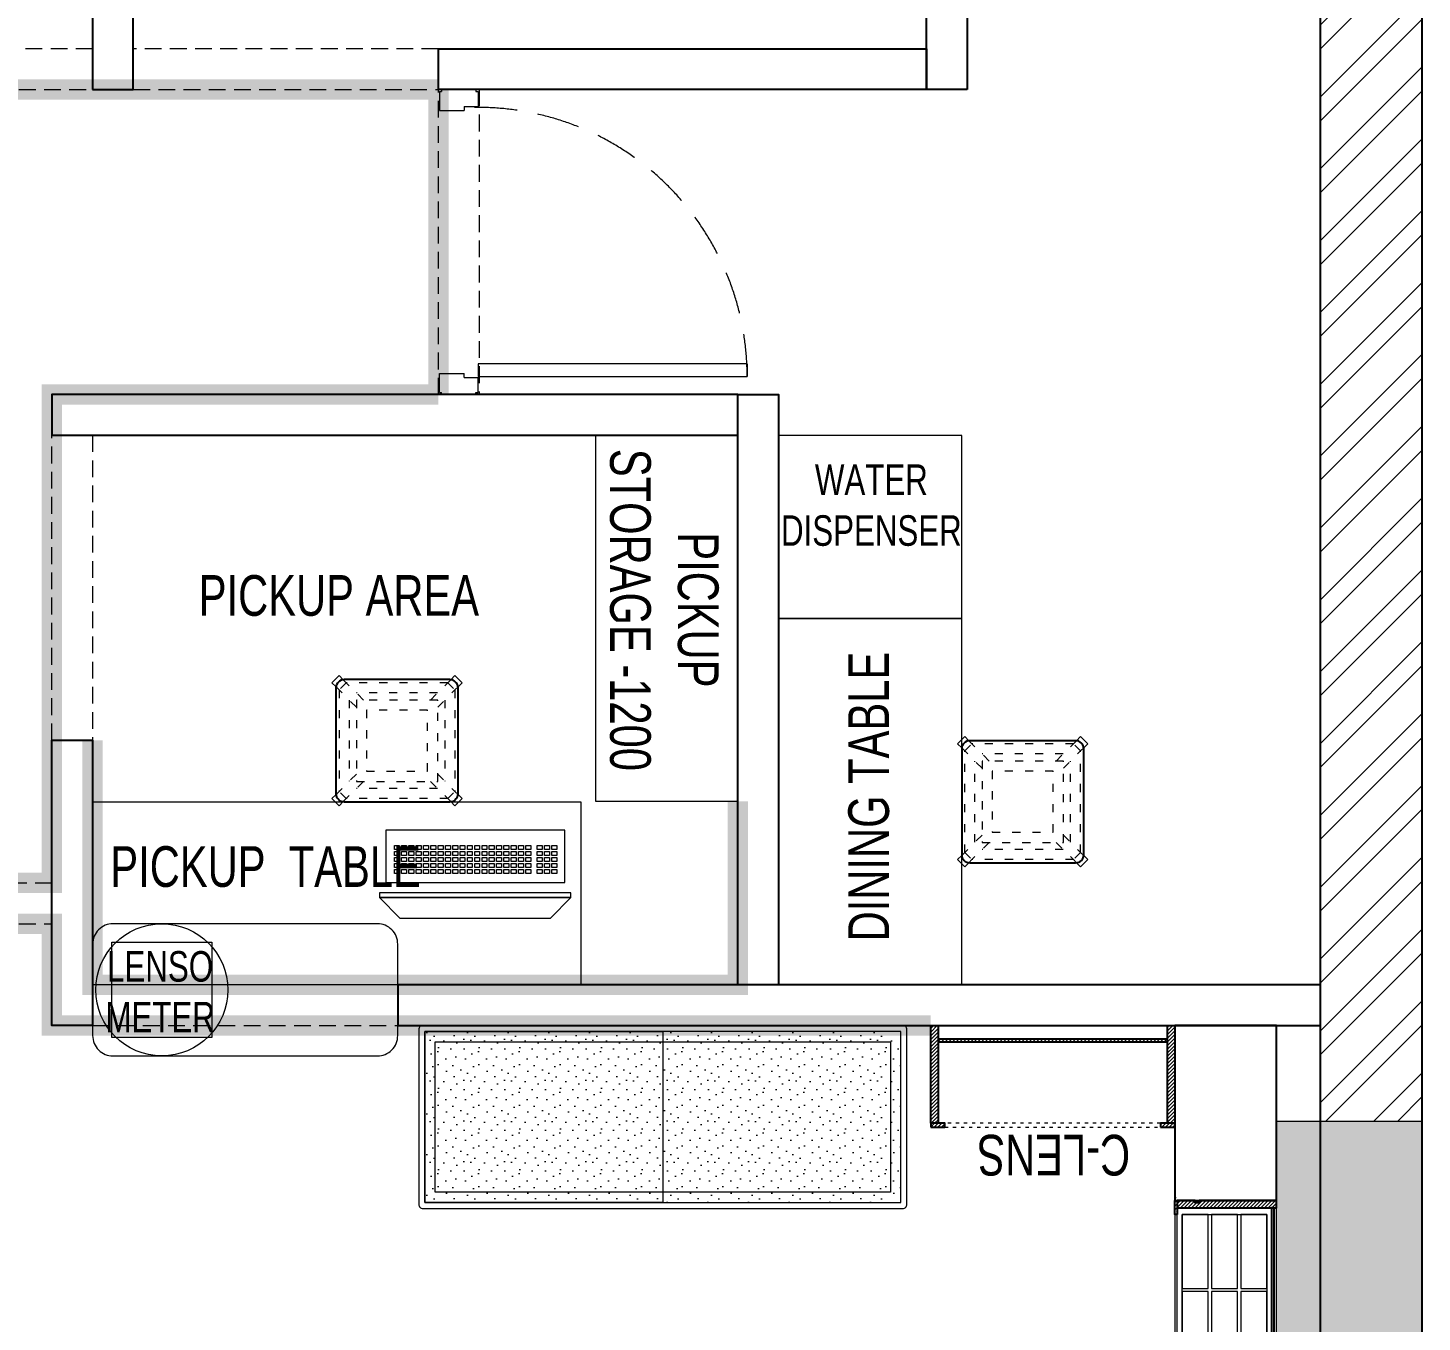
# Model space of a CAD drawing. Header units: feet. Extents: x 3040569 to 3051380, y -5725829 to -5707787.
# Drawn here: x 3045360 to 3048787, y -5716681 to -5713499 of the extents above; entities that cross this region are included whole.
import ezdxf

# ---------------------------------------------------------------- set-up
doc = ezdxf.new("R2010")
doc.units = ezdxf.units.FT
doc.header["$LTSCALE"] = 33
doc.header["$MEASUREMENT"] = 0
for name, pattern in [('a_p6_plan_L18$0$HIDDEN', [0.375, 0.25, -0.125]), ('ACAD_ISO03W100', [30, 12, -18]), ('HIDDEN2', [4.7625, 3.175, -1.5875])]:
    doc.linetypes.add(name, pattern=pattern)
for name, color, linetype, lineweight in [('A-COL', 243, 'Continuous', 9), ('column hatch', 5, 'Continuous', 0), ('Door', 2, 'Continuous', 13), ('HIDDEN LINE', 177, 'Continuous', 0), ('LENS-DOOR', 34, 'Continuous', 20), ('LENS-HATCH', 251, 'Continuous', 5), ('LENS-PARTITION', 21, 'Continuous', 25), ('LENS-TEXT', 31, 'Continuous', 5), ('LENS_CURTAIN', 5, 'a_p6_plan_L18$0$HIDDEN', 9), ('LK-EQPMT', 3, 'Continuous', 18), ('LK-FF&E FLOOR', 1, 'Continuous', 9), ('LK-FF&E WALL', 1, 'Continuous', 9), ('LK-FLUTTED FINISH', 20, 'Continuous', 30), ('LK-IT', 3, 'Continuous', 18), ('LK-TILES FINISH', 251, 'Continuous', 5), ('LN-ELEVATION-1', 81, 'Continuous', 25), ('LN-ELEVATION-2', 103, 'Continuous', 20), ('LN-ELEVATION-3', 125, 'Continuous', 18), ('LN-ELEVATION-4', 145, 'Continuous', 13), ('LN-ELEVATION-5', 167, 'Continuous', 5), ('LN-HATCH', 251, 'Continuous', 0), ('PLANO-TXT', 252, 'Continuous', 5)]:
    doc.layers.add(name, color=color, linetype=linetype, lineweight=lineweight)
doc.layers.add('A-WALL', color=1, linetype='Continuous')
doc.layers.add('LAMINATE FINISH', color=80, linetype='Continuous')
doc.styles.add('LK TXT', font='GILC____.TTF', dxfattribs={"height": 100})
pattern_1 = [(45, (7858558.917, 3503823.203), (-4.4901280605, 4.4901280605), [])]
pattern_2 = [(45, (3990327.2935, 1709214.6916), (-4.4901280605, 4.4901280605), [])]

# ---------------------------------------------------------------- blocks, each defined once
blk = doc.blocks.new('CLENS 600 TYPE 6')
at = {"layer": 'LN-ELEVATION-1', "ltscale": 0.5}
blk.add_lwpolyline([(130, -225), (-130, -225, -0.414214), (-150, -205), (-150, 55, -0.414214), (-130, 75), (130, 75, -0.414214), (150, 55), (150, -205, -0.414214)], format="xyb", close=True, dxfattribs=at)
at = {"layer": 'LN-ELEVATION-3', "linetype": 'ACAD_ISO03W100', "ltscale": 0.05}
for p, q in [((-100, 7.3), (-142.4, 49.7)), ((-142.4, -199.7), (-142.4, 49.7)), ((-82.3, 25), (-124.7, 67.4)), ((124.7, 67.4), (-124.7, 67.4)), ((99.7, 42.4), (-99.7, 42.4)), ((82.3, 25), (124.7, 67.4)), ((100, 7.3), (142.4, 49.7)), ((142.4, -199.7), (142.4, 49.7)), ((-117.4, -174.7), (-117.4, 24.7)), ((117.4, -174.7), (117.4, 24.7)), ((-100, -157.3), (-142.4, -199.7)), ((100, -157.3), (142.4, -199.7)), ((-82.3, -175), (-124.7, -217.4)), ((99.7, -192.4), (-99.7, -192.4)), ((82.3, -175), (124.7, -217.4)), ((124.7, -217.4), (-124.7, -217.4))]:
    blk.add_line(p, q, dxfattribs=at)
for points in [[(-132.2, 74.9), (-124.7, 67.4), (-142.4, 49.7), (-149.9, 57.2)], [(132.2, 74.9), (124.7, 67.4), (142.4, 49.7), (149.9, 57.2)], [(-132.2, -224.9), (-124.7, -217.4), (-142.4, -199.7), (-149.9, -207.2)], [(132.2, -224.9), (124.7, -217.4), (142.4, -199.7), (149.9, -207.2)]]:
    blk.add_lwpolyline(points, dxfattribs=at)
for points in [[(100, -175), (-100, -175), (-100, 25), (100, 25)], [(75, -150), (-75, -150), (-75, 0), (75, 0)]]:
    blk.add_lwpolyline(points, close=True, dxfattribs=at)
at = {"layer": 'LN-ELEVATION-5', "ltscale": 0.5}
for points in [[(-149.9, 57.2), (-160.1, 67.4), (-142.4, 85.1), (-132.2, 74.9)], [(149.9, 57.2), (160.1, 67.4), (142.4, 85.1), (132.2, 74.9)], [(-149.9, -207.2), (-160.1, -217.4), (-142.4, -235.1), (-132.2, -224.9)], [(149.9, -207.2), (160.1, -217.4), (142.4, -235.1), (132.2, -224.9)]]:
    blk.add_lwpolyline(points, dxfattribs=at)
blk = doc.blocks.new('*U23')
at = {"layer": 'LK-EQPMT', "ltscale": 12}
blk.add_lwpolyline([(6, 4.9), (-6, 4.9), (-6, -4.9), (6, -4.9)], close=True, dxfattribs=at)
blk = doc.blocks.new('*U24')
at = {"color": 0, "linetype": 'ByBlock', "lineweight": -2}
for p in [(0, 0), (18, 0), (35.9, 0), (53.9, 0), (71.8, 0), (89.8, 0), (107.8, 0), (125.7, 0), (143.7, 0), (161.6, 0), (179.6, 0), (197.6, 0), (215.5, 0), (233.5, 0), (251.4, 0), (269.4, 0), (287.4, 0), (305.3, 0), (323.3, 0), (0, -14.7), (0, -29.5), (18, -14.7), (18, -29.5), (35.9, -14.7), (35.9, -29.5), (53.9, -14.7), (53.9, -29.5), (71.8, -14.7), (71.8, -29.5), (89.8, -14.7), (89.8, -29.5), (107.8, -14.7), (107.8, -29.5), (125.7, -14.7), (125.7, -29.5), (143.7, -14.7), (143.7, -29.5), (161.6, -14.7), (161.6, -29.5), (179.6, -14.7), (179.6, -29.5), (197.6, -14.7), (197.6, -29.5), (215.5, -14.7), (215.5, -29.5), (233.5, -14.7), (233.5, -29.5), (251.4, -14.7), (251.4, -29.5), (269.4, -14.7), (269.4, -29.5), (287.4, -14.7), (287.4, -29.5), (305.3, -14.7), (305.3, -29.5), (323.3, -14.7), (323.3, -29.5), (0, -44.2), (0, -59), (18, -44.2), (18, -59), (35.9, -44.2), (35.9, -59), (53.9, -44.2), (53.9, -59), (71.8, -44.2), (71.8, -59), (89.8, -44.2), (89.8, -59), (107.8, -44.2), (107.8, -59), (125.7, -44.2), (125.7, -59), (143.7, -44.2), (143.7, -59), (161.6, -44.2), (161.6, -59), (179.6, -44.2), (179.6, -59), (197.6, -44.2), (197.6, -59), (215.5, -44.2), (215.5, -59), (233.5, -44.2), (233.5, -59), (251.4, -44.2), (251.4, -59), (269.4, -44.2), (269.4, -59), (287.4, -44.2), (287.4, -59), (305.3, -44.2), (305.3, -59), (323.3, -44.2), (323.3, -59)]:
    blk.add_blockref('*U23', p, dxfattribs=at)
blk = doc.blocks.new('*U21')
at = {"layer": 'LK-EQPMT', "ltscale": 12}
blk.add_lwpolyline([(6, 4.9), (-6, 4.9), (-6, -4.9), (6, -4.9)], close=True, dxfattribs=at)
blk = doc.blocks.new('*U22')
at = {"color": 0, "linetype": 'ByBlock', "lineweight": -2}
for p in [(0, 0), (18, 0), (35.9, 0), (0, -14.7), (0, -29.5), (18, -14.7), (18, -29.5), (35.9, -14.7), (35.9, -29.5), (0, -44.2), (0, -59), (18, -44.2), (18, -59), (35.9, -44.2), (35.9, -59)]:
    blk.add_blockref('*U21', p, dxfattribs=at)
blk = doc.blocks.new('*U16')
at = {"ltscale": 12}
blk.add_lwpolyline([(8, 0), (8, 129.1), (448, 129.1), (448, 0)], close=True, dxfattribs=at)
for name, p in [('*U24', (35.2, 101.6)), ('*U22', (386.6, 101.6))]:
    blk.add_blockref(name, p)
blk = doc.blocks.new('Pickup table PC')
at = {"layer": 'LN-ELEVATION-2', "ltscale": 0.5}
for points in [[(470, 50), (0, 50), (0, 62), (470, 62)], [(420, 0), (50, 0), (0, 50), (470, 50)]]:
    blk.add_lwpolyline(points, close=True, dxfattribs=at)
blk = doc.blocks.new('A$C24c61a65')
at = {"layer": 'column hatch'}
h = blk.add_hatch(color=8, dxfattribs=at)
h.dxf.hatch_style = 1
h.paths.add_polyline_path([(2152.1, -6275.5), (1778.1, -6275.5), (1778.1, -6915.5), (2152.1, -6915.5)])
h.paths.add_polyline_path([(2152.1, 701.5), (1794.1, 701.5), (1794.1, 53.5), (2152.1, 53.5)])
h.paths.add_polyline_path([(2152.1, 9100.5), (1763.1, 9100.5), (1763.1, 6764.5), (2152.1, 6764.5)])
at = {"layer": 'LN-HATCH'}
h = blk.add_hatch(dxfattribs=at)
h.set_pattern_fill('ANSI32', color=256, scale=333, angle=180)
h.set_pattern_definition([(225, (-6766788.1, 5279716.2), (88.2999593, -88.2999593), []), (225, (-6766846.96, 5279716.2), (88.2999593, -88.2999593), [])])
h.paths.add_polyline_path([(2152.1, -6915.5), (1896.1, -6915.5), (1896.1, -8013.5), (2152.1, -8013.5)])
h.paths.add_polyline_path([(2152.1, 53.5), (1902.1, 53.5), (1902.1, -6275.5), (2152.1, -6275.5)])
h.paths.add_polyline_path([(2152.1, 6764.5), (1902.1, 6764.5), (1902.1, 701.5), (2152.1, 701.5)])
at = {"layer": 'A-COL'}
for p, q in [((1794.1, 53.5), (1794.1, 701.5)), ((1794.1, 701.5), (2152.1, 701.5))]:
    blk.add_line(p, q, dxfattribs=at)
at = {"layer": 'A-WALL'}
for p, q in [((1902.1, 701.5), (1902.1, 6764.5)), ((2152.1, -8013.5), (2152.1, 6764.5))]:
    blk.add_line(p, q, dxfattribs=at)
blk.add_lwpolyline([(1896.1, -8013.5), (1896.1, -6275.5), (1902.1, -6275.5), (1902.1, 6764.5), (1763.1, 6764.5), (1763.1, 8921.5), (511.1, 8921.5), (511.1, 5990.5), (358.1, 5990.5)], dxfattribs=at)
blk = doc.blocks.new('VC HD 1010')
at = {"layer": 'LN-HATCH', "ltscale": 0.5}
h = blk.add_hatch(dxfattribs=at)
h.set_pattern_fill('ANSI31', color=256, scale=2)
h.set_pattern_definition([(45, (3761554.586, 1795022.936), (-4.490128061, 4.490128061), [])])
h.paths.add_polyline_path([(-505.2, 24), (-505.2, -166), (-499.2, -166), (-499.2, -176), (-505.2, -176), (-505.2, -220), (-487.2, -220), (-487.2, 24)])
h = blk.add_hatch(dxfattribs=at)
h.set_pattern_fill('ANSI31', color=256, scale=2)
h.set_pattern_definition(pattern_1)
h.paths.add_polyline_path([(504.8, 24), (504.8, -166), (498.8, -166), (498.8, -176), (504.8, -176), (504.8, -220), (486.8, -220), (486.8, 24)])
h = blk.add_hatch(dxfattribs=at)
h.set_pattern_fill('ANSI31', color=256, scale=2)
h.set_pattern_definition([(45, (7858741.917, 3503823.203), (-4.4901280605, 4.4901280605), [])])
h.paths.add_polyline_path([(-470.2, -220), (-470.2, -226), (-505.2, -226), (-505.2, -220)])
h = blk.add_hatch(dxfattribs=at)
h.set_pattern_fill('ANSI31', color=256, scale=2)
h.set_pattern_definition(pattern_1)
h.paths.add_polyline_path([(476.8, -220), (476.8, -226), (511.8, -226), (511.8, -220)])
at = {"layer": 'LN-ELEVATION-1', "ltscale": 0.5}
for points in [[(-505.2, 24), (-505.2, -166), (-499.2, -166), (-499.2, -176), (-505.2, -176), (-505.2, -220), (-487.2, -220), (-487.2, 24)], [(486.8, 12), (-487.2, 12), (-487.2, 18), (486.8, 18)], [(504.8, 24), (504.8, -166), (498.8, -166), (498.8, -176), (504.8, -176), (504.8, -220), (486.8, -220), (486.8, 24)], [(-470.2, -220), (-470.2, -226), (-505.2, -226), (-505.2, -220)], [(469.8, -220), (469.8, -226), (504.8, -226), (504.8, -220)]]:
    blk.add_lwpolyline(points, close=True, dxfattribs=at)
at = {"layer": 'LN-ELEVATION-2', "ltscale": 0.5}
blk.add_lwpolyline([(470.2, 0), (-470.2, 0), (-470.2, -208), (470.2, -208)], close=True, dxfattribs=at)
at = {"layer": 'LN-ELEVATION-3', "ltscale": 0.5}
for p, q in [((-487.2, 24), (486.8, 24)), ((-470.2, -220), (469.8, -220)), ((469.8, -226), (-470.2, -226))]:
    blk.add_line(p, q, dxfattribs=at)
for points in [[(-470.2, 0), (-288.5, 0), (-288.5, -64), (-470.2, -64)], [(-280.5, 0), (-98.8, 0), (-98.8, -64), (-280.5, -64)], [(-90.8, 0), (90.8, 0), (90.8, -64), (-90.8, -64)], [(98.8, 0), (280.5, 0), (280.5, -64), (98.8, -64)], [(288.5, 0), (470.2, 0), (470.2, -64), (288.5, -64)], [(-470.2, -136), (-288.5, -136), (-288.5, -72), (-470.2, -72)], [(-280.5, -72), (-98.8, -72), (-98.8, -136), (-280.5, -136)], [(-90.8, -72), (90.8, -72), (90.8, -136), (-90.8, -136)], [(98.8, -72), (280.5, -72), (280.5, -136), (98.8, -136)], [(288.5, -72), (470.2, -72), (470.2, -136), (288.5, -136)], [(-470.2, -144), (-288.5, -144), (-288.5, -208), (-470.2, -208)], [(-280.5, -144), (-98.8, -144), (-98.8, -208), (-280.5, -208)], [(-90.8, -144), (90.8, -144), (90.8, -208), (-90.8, -208)], [(98.8, -144), (280.5, -144), (280.5, -208), (98.8, -208)], [(288.5, -144), (470.2, -144), (470.2, -208), (288.5, -208)]]:
    blk.add_lwpolyline(points, close=True, dxfattribs=at)
blk = doc.blocks.new('CLENS 600')
at = {"layer": 'LN-HATCH', "ltscale": 0.5}
h = blk.add_hatch(dxfattribs=at)
h.set_pattern_fill('ANSI31', color=256, scale=2)
h.set_pattern_definition(pattern_2)
h.paths.add_polyline_path([(-600, 0), (-582, 0), (-582, -240), (-600, -240)])
h = blk.add_hatch(dxfattribs=at)
h.set_pattern_fill('ANSI31', color=256, scale=2)
h.set_pattern_definition([(45, (3975657.573, 1709214.6916), (-4.490128061, 4.490128061), [])])
h.paths.add_polyline_path([(-18, 0), (0, 0), (0, -240), (-18, -240)])
h = blk.add_hatch(dxfattribs=at)
h.set_pattern_fill('ANSI31', color=256, scale=2)
h.set_pattern_definition([(45, (3990252.2935, 1709214.6916), (-4.4901280605, 4.4901280605), [])])
h.paths.add_polyline_path([(-582, -40), (-18, -40), (-18, -34), (-582, -34)])
h = blk.add_hatch(dxfattribs=at)
h.set_pattern_fill('ANSI31', color=256, scale=2)
h.set_pattern_definition(pattern_2)
h.paths.add_polyline_path([(-600, -250), (-565, -250), (-565, -240), (-600, -240)])
h = blk.add_hatch(dxfattribs=at)
h.set_pattern_fill('ANSI31', color=256, scale=2)
h.set_pattern_definition([(45, (3990177.2935, 1709214.6916), (-4.4901280605, 4.4901280605), [])])
h.paths.add_polyline_path([(-35, -250), (0, -250), (0, -240), (-35, -240)])
at = {"layer": 'HIDDEN LINE', "linetype": 'ACAD_ISO03W100', "ltscale": 0.02}
for p, q in [((-35, -240), (-565, -240)), ((-565, -250), (-35, -250))]:
    blk.add_line(p, q, dxfattribs=at)
at = {"layer": 'LN-ELEVATION-1', "ltscale": 0.5}
for points in [[(-600, 0), (-582, 0), (-582, -240), (-600, -240)], [(-18, 0), (0, 0), (0, -240), (-18, -240)], [(-582, -40), (-18, -40), (-18, -34), (-582, -34)], [(-600, -250), (-565, -250), (-565, -240), (-600, -240)], [(-35, -250), (0, -250), (0, -240), (-35, -240)]]:
    blk.add_lwpolyline(points, close=True, dxfattribs=at)
at = {"layer": 'LN-ELEVATION-4'}
blk.add_line((-18, 0), (-582, 0), dxfattribs=at)
blk = doc.blocks.new('2 seater bench')
at = {"layer": 'LENS-HATCH', "lineweight": 0}
h = blk.add_hatch(dxfattribs=at)
h.set_pattern_fill('STIP1', color=177, scale=100, angle=270, pattern_type=2)
h.set_pattern_definition([(270, (6617251.08, -170421.61), (100, -2e-13), [0, -100]), (270, (6617235.08, -170433.61), (100, -2e-13), [0, -100]), (270, (6617211.08, -170428.61), (100, -2e-13), [0, -100]), (270, (6617188.08, -170463.61), (100, -2e-13), [0, -100]), (270, (6617224.08, -170460.61), (100, -2e-13), [0, -100]), (270, (6617248.08, -170487.61), (100, -2e-13), [0, -100]), (270, (6617255.08, -170452.61), (100, -2e-13), [0, -100]), (270, (6617214.08, -170494.61), (100, -2e-13), [0, -100]), (270, (6617182.08, -170489.61), (100, -2e-13), [0, -100]), (270, (6617167.08, -170415.61), (100, -2e-13), [0, -100]), (270, (6617187.08, -170433.61), (100, -2e-13), [0, -100]), (270, (6617168.08, -170447.61), (100, -2e-13), [0, -100]), (270, (6617232.08, -170508.61), (100, -2e-13), [0, -100]), (270, (6617207.08, -170476.61), (100, -2e-13), [0, -100]), (270, (6617240.08, -170468.61), (100, -2e-13), [0, -100]), (270, (6617231.08, -170485.61), (100, -2e-13), [0, -100]), (270, (6617204.08, -170449.61), (100, -2e-13), [0, -100]), (270, (6617258.08, -170477.61), (100, -2e-13), [0, -100]), (270, (6617199.08, -170508.61), (100, -2e-13), [0, -100]), (270, (6617169.08, -170505.61), (100, -2e-13), [0, -100])])
h.paths.add_polyline_path([(585, 210), (0, 210), (0, -210), (585, -210)])
h.paths.add_polyline_path([(0, 245), (0, -210)])
h.paths.add_polyline_path([(-585, 210), (0, 210), (0, -210), (-585, -210)])
at = {"layer": 'LN-ELEVATION-2', "ltscale": 0.5}
for points in [[(-585, 210), (0, 210), (0, -210), (-585, -210)], [(585, 210), (0, 210), (0, -210), (585, -210)]]:
    blk.add_lwpolyline(points, close=True, dxfattribs=at)
at = {"layer": 'LN-ELEVATION-5', "ltscale": 0.5}
blk.add_lwpolyline([(590, 225), (-590, 225, 0.414214), (-600, 215), (-600, -215, 0.414214), (-590, -225), (590, -225, 0.414214), (600, -215), (600, 215, 0.414214)], format="xyb", close=True, dxfattribs=at)
blk.add_lwpolyline([(585, 210), (-585, 210), (-585, -210), (585, -210)], close=True, dxfattribs=at)
at = {"layer": 'LN-ELEVATION-5', "linetype": 'HIDDEN2', "ltscale": 11}
blk.add_lwpolyline([(-560, 185), (560, 185), (560, -185), (-560, -185)], close=True, dxfattribs=at)
blk = doc.blocks.new('Stool')
at = {"layer": 'LN-ELEVATION-1', "ltscale": 0.5}
blk.add_lwpolyline([(-130, 300), (130, 300, -0.414214), (150, 280), (150, 20, -0.414214), (130, 0), (-130, 0, -0.414214), (-150, 20), (-150, 280, -0.414214)], format="xyb", close=True, dxfattribs=at)
at = {"layer": 'LN-ELEVATION-3', "linetype": 'ACAD_ISO03W100', "ltscale": 0.05}
for p, q in [((-100, 232.3), (-142.4, 274.7)), ((-142.4, 274.7), (-142.4, 25.3)), ((-82.3, 250), (-124.7, 292.4)), ((-124.7, 292.4), (124.7, 292.4)), ((82.3, 250), (124.7, 292.4)), ((100, 232.3), (142.4, 274.7)), ((142.4, 274.7), (142.4, 25.3)), ((-117.4, 249.7), (-117.4, 50.3)), ((-99.7, 267.4), (99.7, 267.4)), ((117.4, 249.7), (117.4, 50.3)), ((-100, 67.7), (-142.4, 25.3)), ((-82.3, 50), (-124.7, 7.6)), ((82.3, 50), (124.7, 7.6)), ((100, 67.7), (142.4, 25.3)), ((-124.7, 7.6), (124.7, 7.6)), ((-99.7, 32.6), (99.7, 32.6))]:
    blk.add_line(p, q, dxfattribs=at)
for points in [[(-132.2, 299.9), (-124.7, 292.4), (-142.4, 274.7), (-149.9, 282.2)], [(132.2, 299.9), (124.7, 292.4), (142.4, 274.7), (149.9, 282.2)], [(-132.2, 0.1), (-124.7, 7.6), (-142.4, 25.3), (-149.9, 17.8)], [(132.2, 0.1), (124.7, 7.6), (142.4, 25.3), (149.9, 17.8)]]:
    blk.add_lwpolyline(points, dxfattribs=at)
for points in [[(-100, 250), (100, 250), (100, 50), (-100, 50)], [(-75, 225), (75, 225), (75, 75), (-75, 75)]]:
    blk.add_lwpolyline(points, close=True, dxfattribs=at)
at = {"layer": 'LN-ELEVATION-5', "ltscale": 0.5}
for points in [[(-149.9, 282.2), (-160.1, 292.4), (-142.4, 310.1), (-132.2, 299.9)], [(149.9, 282.2), (160.1, 292.4), (142.4, 310.1), (132.2, 299.9)], [(-149.9, 17.8), (-160.1, 7.6), (-142.4, -10.1), (-132.2, 0.1)], [(149.9, 17.8), (160.1, 7.6), (142.4, -10.1), (132.2, 0.1)]]:
    blk.add_lwpolyline(points, dxfattribs=at)
blk = doc.blocks.new('*U44')
at = {"layer": 'LENS-DOOR'}
for p, q in [((547491.5, 1778573.8), (547491.5, 1779235.3)), ((547522.8, 1779235.3), (547491.5, 1779235.3)), ((547522.8, 1779235.3), (547522.8, 1778573.8)), ((547452.5, 1778573.8), (547488.9, 1778573.8)), ((547452.5, 1778568.6), (547452.5, 1778573.8)), ((547488.9, 1778539.9), (547488.9, 1778573.8)), ((547522.8, 1778573.8), (547491.5, 1778573.8)), ((548192.1, 1778573.8), (548155.6, 1778573.8)), ((548155.6, 1778539.9), (548155.6, 1778573.8)), ((548192.1, 1778568.6), (548192.1, 1778573.8)), ((547447.3, 1778568.6), (547452.5, 1778568.6)), ((547447.3, 1778484.1), (547447.3, 1778568.6)), ((547488.9, 1778539.9), (547499.3, 1778539.9)), ((547499.3, 1778478.9), (547499.3, 1778539.9)), ((548145.2, 1778478.9), (548145.2, 1778539.9)), ((548155.6, 1778539.9), (548145.2, 1778539.9)), ((548197.3, 1778568.6), (548192.1, 1778568.6)), ((548197.3, 1778484.1), (548197.3, 1778568.6)), ((547447.3, 1778484.1), (547452.5, 1778484.1)), ((547452.5, 1778478.9), (547452.5, 1778484.1)), ((547452.5, 1778478.9), (547499.3, 1778478.9)), ((548192.1, 1778478.9), (548145.2, 1778478.9)), ((548192.1, 1778478.9), (548192.1, 1778484.1)), ((548197.3, 1778484.1), (548192.1, 1778484.1))]:
    blk.add_line(p, q, dxfattribs=at)
at = {"layer": 'LENS-DOOR', "color": 7, "linetype": 'HIDDEN2', "extrusion": (0, 0, -1)}
blk.add_ellipse((547491.5, 1778573.8), major_axis=(661.5, 0), ratio=1, start_param=-1.570791, end_param=0.051209, dxfattribs=at)

msp = doc.modelspace()

# ---------------------------------------------------------------- linework, layer by layer
at = {"layer": 'LAMINATE FINISH', "color": 85, "linetype": 'ACAD_ISO03W100', "ltscale": 0.05, "const_width": 50}
msp.add_lwpolyline([(3046368.7, -5713650.4), (3046368.7, -5714400.4)], dxfattribs=at)
at = {"layer": 'LENS-PARTITION'}
for points in [[(3045518.7, -5713650.4), (3045618.7, -5713650.4), (3045618.7, -5712075.4), (3045518.7, -5712075.4)], [(3047668.7, -5713650.4), (3047568.7, -5713650.4), (3047568.7, -5712075.4), (3047668.7, -5712075.4)], [(3047568.7, -5713650.4), (3046368.7, -5713650.4), (3046368.7, -5713550.4), (3047568.7, -5713550.4)], [(3045418.7, -5714500.4), (3047104.9, -5714500.4), (3047104.9, -5714400.4), (3045418.7, -5714400.4)], [(3047104.9, -5714400.4), (3047204.9, -5714400.4), (3047204.9, -5715851.4), (3047104.9, -5715851.4)], [(3045518.7, -5715951.4), (3045418.7, -5715951.4), (3045418.7, -5715250.4), (3045518.7, -5715250.4)], [(3046268.7, -5715951.4), (3048536.7, -5715951.4), (3048536.7, -5715851.4), (3046268.7, -5715851.4)], [(3048178.7, -5716381.4), (3048428.7, -5716381.4), (3048428.7, -5715951.4), (3048178.7, -5715951.4)]]:
    msp.add_lwpolyline(points, close=True, dxfattribs=at)
at = {"layer": 'LENS_CURTAIN', "ltscale": 5}
for points in [[(3044718.7, -5713650.4), (3045518.7, -5713650.4), (3045518.7, -5713550.4), (3044718.7, -5713550.4)], [(3046368.7, -5713550.4), (3045618.7, -5713550.4), (3045618.7, -5713650.4), (3046368.7, -5713650.4)], [(3046368.7, -5713650.4), (3046468.7, -5713650.4), (3046468.7, -5714400.4), (3046368.7, -5714400.4)], [(3045518.7, -5715250.4), (3045418.7, -5715250.4), (3045418.7, -5714500.4), (3045518.7, -5714500.4)], [(3044718.7, -5715701.4), (3045418.7, -5715701.4), (3045418.7, -5715601.4), (3044718.7, -5715601.4)], [(3045518.7, -5715951.4), (3046268.7, -5715951.4), (3046268.7, -5715851.4), (3045518.7, -5715851.4)]]:
    msp.add_lwpolyline(points, close=True, dxfattribs=at)
at = {"layer": 'LK-EQPMT'}
msp.add_lwpolyline([(3045565.8, -5715981.4), (3045565.8, -5715746.4), (3045811.8, -5715746.4), (3045811.8, -5715981.4)], close=True, dxfattribs=at)
at = {"layer": 'LK-FF&E WALL'}
for points in [[(3046754.9, -5715400.4), (3047104.9, -5715400.4), (3047104.9, -5714500.4), (3046754.9, -5714500.4)], [(3047204.9, -5714951.4), (3047654.9, -5714951.4), (3047654.9, -5714501.4), (3047204.9, -5714501.4)], [(3047654.9, -5715851.4), (3047654.9, -5714951.4), (3047204.9, -5714951.4), (3047204.9, -5715851.4)], [(3046718.7, -5715851.4), (3045518.7, -5715851.4), (3045518.7, -5715401.4), (3046718.7, -5715401.4)]]:
    msp.add_lwpolyline(points, close=True, dxfattribs=at)
msp.add_lwpolyline([(3046268.7, -5715976.4), (3046268.7, -5715751.4, 0.414214), (3046218.7, -5715701.4), (3045568.7, -5715701.4, 0.414214), (3045518.7, -5715751.4), (3045518.7, -5715976.4, 0.414214), (3045568.7, -5716026.4), (3046218.7, -5716026.4, 0.414214)], format="xyb", close=True, dxfattribs=at)
msp.add_circle((3045688.8, -5715863.9), 162.5, dxfattribs=at)
at = {"layer": 'LK-FLUTTED FINISH', "linetype": 'ACAD_ISO03W100', "ltscale": 0.05, "const_width": 50}
msp.add_lwpolyline([(3044718.7, -5715701.4), (3045418.7, -5715701.4), (3045418.7, -5715951.4), (3047578.7, -5715951.4)], dxfattribs=at)
at = {"layer": 'LK-TILES FINISH', "color": 212, "linetype": 'ACAD_ISO03W100', "ltscale": 0.05, "const_width": 50}
for points in [[(3046368.7, -5713650.4), (3044718.7, -5713650.4), (3044718.7, -5715601.4), (3045418.7, -5715600.9), (3045418.7, -5714400.4), (3046368.7, -5714400.4)], [(3045518.7, -5715250.4), (3045518.7, -5715851.4), (3047104.9, -5715851.4), (3047104.9, -5715400.4)]]:
    msp.add_lwpolyline(points, dxfattribs=at)

# ---------------------------------------------------------------- block references
at = {"layer": 'Door', "xscale": -1, "rotation": 270}
msp.add_blockref('*U44', (1267892.3, -6261847.7), dxfattribs=at)
at = {"layer": 'LENS-PARTITION'}
msp.add_blockref('A$C24c61a65', (3046634.6, -5716887.9), dxfattribs=at)
at = {"layer": 'LK-FF&E FLOOR'}
msp.add_blockref('2 seater bench', (3046920.3, -5716176.4), dxfattribs=at)
at = {"layer": 'LK-FF&E WALL', "xscale": -1}
for name, p, rotation in [('CLENS 600 TYPE 6', (3046266.9, -5715326.4), 180), ('Stool', (3047654.9, -5715401.4), 270), ('VC HD 1010', (3048404.7, -5716886.2), 270)]:
    msp.add_blockref(name, p, dxfattribs=dict(at, rotation=rotation))
at = {"layer": 'LK-FF&E WALL'}
msp.add_blockref('CLENS 600', (3048178.7, -5715951.4), dxfattribs=at)
at = {"layer": 'LK-IT', "ltscale": 0.5, "xscale": -1, "rotation": 180}
msp.add_blockref('*U16', (3046231.1, -5715471.1), dxfattribs=at)
at = {"layer": 'LK-IT', "xscale": -1}
msp.add_blockref('Pickup table PC', (3046694.2, -5715687.3), dxfattribs=at)

# ---------------------------------------------------------------- texts
at = {"layer": 'LENS-TEXT', "color": 0, "linetype": 'Continuous', "ltscale": 3, "char_height": 100, "attachment_point": 5, "style": 'LK TXT'}
for s, width, insert, rotation in [('PICKUP \\PSTORAGE -1200', 1099.487, (3046923.3, -5714929.9), 270), ('DINING TABLE', 783.964, (3047426.9, -5715388.8), 90)]:
    msp.add_mtext_dynamic_manual_height_columns(s, width=width, gutter_width=1, heights=[0], dxfattribs=dict(at, insert=insert, rotation=rotation))
at = {"layer": 'LENS-TEXT', "color": 0, "linetype": 'Continuous', "ltscale": 3, "attachment_point": 5, "style": 'LK TXT'}
for s, width, gutter_width, insert, char_height in [('WATER \\PDISPENSER', 264.162, 0.75, (3047432.9, -5714672.8), 75), ('PICKUP AREA', 783.964, 1, (3046124, -5714895.1), 100), ('PICKUP  TABLE  ', 783.964, 1, (3045943.8, -5715561.5), 100), ('LENSO\\PMETER', 353.056, 0.5, (3045684.5, -5715868.7), 75)]:
    msp.add_mtext_dynamic_manual_height_columns(s, width=width, gutter_width=gutter_width, heights=[0], dxfattribs=dict(at, insert=insert, char_height=char_height))
at = {"layer": 'PLANO-TXT', "linetype": 'Continuous', "ltscale": 3, "insert": (3047881.2, -5716269.5), "char_height": 100, "width": 244.677, "attachment_point": 5, "rotation": 180, "style": 'LK TXT'}
msp.add_mtext('C-LENS', dxfattribs=at)

doc.saveas('drawing.dxf')
